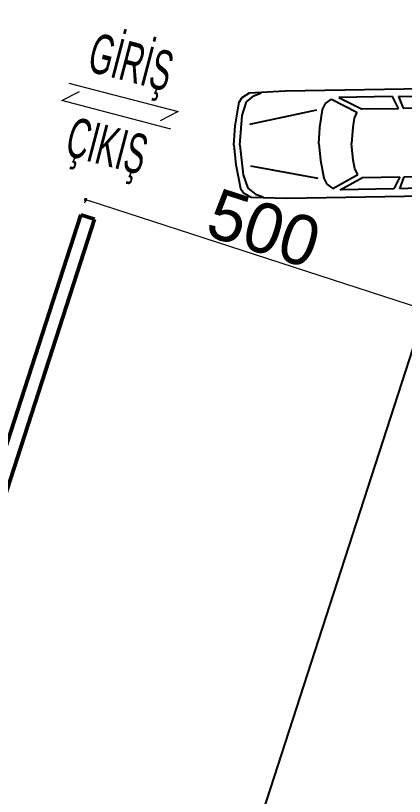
# Model space of a CAD drawing. Header units: centimetres. Extents: x 63871 to 181827, y -95930 to 42199.
# Drawn here: x 148377 to 148921, y 32196 to 33289 of the extents above; entities that cross this region are included whole.
import ezdxf

# ---------------------------------------------------------------- set-up
doc = ezdxf.new("R2010")
doc.units = ezdxf.units.CM
for name, color, linetype, lineweight in [('A-AREA-IDEN', 7, 'Continuous', 9), ('OLUK', 222, 'Continuous', 15), ('PARSEL SINIRI', 12, 'Continuous', 50), ('ÇEKME MESAFESİ', 5, 'Continuous', 25)]:
    doc.layers.add(name, color=color, linetype=linetype, lineweight=lineweight)
doc.layers.add('Dıış Ölçü', color=140, linetype='Continuous')
doc.layers.add('furn', color=7, linetype='Continuous')
doc.styles.add('Arial', font='Arial.ttf', dxfattribs={"height": 250})
doc.styles.add('RomanS', font='')
doc.styles.get('RomanS').set_extended_font_data('Stylus BT')
doc.dimstyles.new('BÖYÜK', dxfattribs={"dimtxt": 70, "dimasz": 5, "dimexe": 5, "dimexo": 5, "dimgap": 2, "dimtad": 3, "dimdec": 0, "dimzin": 0, "dimdsep": 46, "dimtxsty": 'RomanS', "dimblk": 'DOT', "dimcen": 5, "dimadec": 0, "dimazin": 0, "dimtfac": 1, "dimtdec": 0, "dimtix": 1, "dimtofl": 0, "dimtmove": 1, "dimatfit": 0, "dimldrblk": 'DOT', "dimfxl": 10, "dimfxlon": 1, "dimtolj": 1, "dimtzin": 0, "dimarcsym": 0})

# ---------------------------------------------------------------- blocks, each defined once
blk = doc.blocks.new('02PCAR03')
at = {"color": 0, "linetype": 'ByBlock'}
for p, q in [((-197, 33), (-201, 30)), ((-185, 35), (-197, 33)), ((-193, 32), (-196, 30)), ((-185, 35), (-193, 32)), ((-170, 36), (-185, 35)), ((-35, 36), (-170, 36)), ((-11, 35), (-35, 36)), ((-14, 33), (-19, 35)), ((-9, 29), (-14, 33)), ((-6, 32), (-11, 35)), ((-4, 29), (-6, 32)), ((-203, 27), (-204, 0)), ((-201, 30), (-203, 27)), ((-198, 27), (-199, 0)), ((-196, 30), (-198, 27)), ((-159, 27), (-165, 25)), ((-153, 27), (-159, 27)), ((-149, 25), (-153, 27)), ((-145, 29), (-144, 30)), ((-138, 24), (-145, 29)), ((-144, 30), (-111, 31)), ((-111, 31), (-114, 23)), ((-111, 23), (-107, 31)), ((-107, 31), (-71, 31)), ((-71, 31), (-86, 23)), ((-66, 30), (-83, 21)), ((-62, 27), (-66, 30)), ((-60, 23), (-62, 27)), ((-6, 20), (-9, 29)), ((-1, 13), (-4, 29)), ((-168, 22), (-171, 8)), ((-165, 25), (-168, 22)), ((-150, 20), (-149, 22)), ((-148, 24), (-149, 25)), ((-149, 22), (-148, 23)), ((-148, 23), (-148, 24)), ((-133, 23), (-138, 24)), ((-114, 23), (-133, 23)), ((-86, 23), (-111, 23)), ((-83, 21), (-81, 17)), ((-58, 11), (-60, 23)), ((-11, 14), (-56, 23)), ((-151, 11), (-150, 20)), ((-81, 17), (-80, 11)), ((-4, 0), (-6, 20)), ((-151, 0), (-151, 11)), ((-80, 11), (-79, 0)), ((-57, 0), (-58, 11)), ((0, 0), (-1, 13)), ((-171, 8), (-171, 0)), ((-203, -27), (-204, 0)), ((-198, -27), (-199, 0)), ((-171, -8), (-171, 0)), ((-151, 0), (-151, -11)), ((-80, -11), (-79, 0)), ((-57, 0), (-58, -11)), ((-4, 0), (-6, -20)), ((0, 0), (-1, -13)), ((-168, -22), (-171, -8)), ((-151, -11), (-150, -20)), ((-81, -17), (-80, -11)), ((-58, -11), (-60, -23)), ((-11, -14), (-56, -23)), ((-1, -13), (-4, -29)), ((-150, -20), (-149, -22)), ((-83, -21), (-81, -17)), ((-6, -20), (-9, -29)), ((-165, -25), (-168, -22)), ((-159, -27), (-165, -25)), ((-149, -25), (-153, -27)), ((-149, -22), (-148, -23)), ((-148, -24), (-149, -25)), ((-148, -23), (-148, -24)), ((-138, -24), (-145, -29)), ((-133, -23), (-138, -24)), ((-114, -23), (-133, -23)), ((-111, -31), (-114, -23)), ((-86, -23), (-111, -23)), ((-111, -23), (-107, -31)), ((-71, -31), (-86, -23)), ((-66, -30), (-83, -21)), ((-60, -23), (-62, -27)), ((-201, -30), (-203, -27)), ((-197, -33), (-201, -30)), ((-196, -30), (-198, -27)), ((-193, -32), (-196, -30)), ((-153, -27), (-159, -27)), ((-145, -29), (-144, -30)), ((-144, -30), (-111, -31)), ((-107, -31), (-71, -31)), ((-62, -27), (-66, -30)), ((-9, -29), (-14, -33)), ((-4, -29), (-6, -32)), ((-185, -35), (-197, -33)), ((-185, -35), (-193, -32)), ((-170, -36), (-185, -35)), ((-35, -36), (-170, -36)), ((-11, -35), (-35, -36)), ((-14, -33), (-19, -35)), ((-6, -32), (-11, -35))]:
    blk.add_line(p, q, dxfattribs=at)
blk = doc.blocks.new('_Dot')
at = {"color": 0, "linetype": 'ByBlock', "lineweight": -2}
blk.add_line((-0.5, 0), (-1, 0), dxfattribs=at)
at = {"color": 0, "linetype": 'ByBlock', "const_width": 0.5}
blk.add_lwpolyline([(-0.25, 0, 1), (0.25, 0, 1)], format="xyb", close=True, dxfattribs=at)
blk = doc.blocks.new('*D121')
at = {"layer": 'Defpoints', "color": 0, "transparency": 16777216}
for p in [(-7953.9, 16849), (-7953.9, 16849), (-7478.2, 16694.9)]:
    blk.add_point(p, dxfattribs=at)
at = {"layer": 'Dıış Ölçü', "color": 0, "lineweight": -2, "transparency": 16777216}
for p, q in [((-7953.9, 16849), (-7955.4, 16844.2)), ((-7483, 16696.4), (-7949.1, 16847.4)), ((-7478.2, 16694.9), (-7479.8, 16690.1))]:
    blk.add_line(p, q, dxfattribs=at)
at = {"layer": 'Dıış Ölçü', "color": 0, "lineweight": -2, "transparency": 16777216, "xscale": 5, "yscale": 5, "zscale": 5}
for p, rotation in [((-7953.9, 16849), 162.0499403171176), ((-7478.2, 16694.9), 342.0499403171177)]:
    blk.add_blockref('_Dot', p, dxfattribs=dict(at, rotation=rotation))
at = {"layer": 'Dıış Ölçü', "color": 0, "transparency": 16777216, "insert": (-7704.1, 16808.8), "char_height": 70, "attachment_point": 5, "rotation": 342.0499, "style": 'RomanS'}
blk.add_mtext('\\A1;500', dxfattribs=at)
blk = doc.blocks.new('yerleşim planı')
at = {"layer": 'A-AREA-IDEN'}
for p, q in [((-7977.4, 17012.3), (-7824.5, 16972.5)), ((-7987.5, 16987.8), (-7962.4, 17000.8)), ((-7834.6, 16947.9), (-7987.5, 16987.8)), ((-7824.5, 16972.5), (-7849.6, 16959.5))]:
    blk.add_line(p, q, dxfattribs=at)
at = {"layer": 'PARSEL SINIRI'}
for p, q in [((-7941.7, 16821.8), (-8079.3, 16397)), ((-7960.7, 16827.9), (-7941.7, 16821.8))]:
    blk.add_line(p, q, dxfattribs=at)
blk.add_lwpolyline([(-7960.7, 16827.9), (-8098.3, 16403.1), (-8388, 15508.6)], dxfattribs=at)
at = {"layer": 'ÇEKME MESAFESİ'}
blk.add_lwpolyline([(-40.8, 5105.4), (273.3, 12259), (441.1, 16103.9), (540.6, 18375.8), (609, 19935.4), (690.2, 21784.8), (634.2, 21857.2), (-544.7, 22109.6), (-620.1, 22142.8), (-3351.2, 23343.1), (-5431, 23015.7), (-6402.4, 20015.9), (-7155.9, 17689.8), (-7622.6, 16249.1), (-8469.2, 13634.5), (-9179.7, 11507.4), (-10271.3, 8561.4)], dxfattribs=at)
at = {"layer": 'furn', "linetype": 'Continuous', "xscale": 2.086125961570064, "yscale": 2.086125961570064, "zscale": 2.086125961570064, "rotation": 180.9296038315417}
blk.add_blockref('02PCAR03', (-7746.3, 16925.2), dxfattribs=at)
at = {"layer": 'A-AREA-IDEN', "style": 'Arial', "width": 0.55}
for s, p in [('GİRİŞ', (-7953.8, 17029.8)), ('ÇIKIŞ', (-7985.1, 16911.9))]:
    blk.add_text(s, height=55.8, rotation=345.377, dxfattribs=at).set_placement(p)
at = {"layer": 'Dıış Ölçü'}
dim = blk.add_aligned_dim(p1=(-7478.2, 16694.9), p2=(-7953.9, 16849), distance=0, dimstyle='BÖYÜK', dxfattribs=at)
dim.commit()
dim.dimension.update_dxf_attribs({"geometry": '*D121', "text_midpoint": (-7704.1, 16808.8)})

msp = doc.modelspace()

# ---------------------------------------------------------------- block references
at = {"layer": 'OLUK'}
msp.add_blockref('yerleşim planı', (156428.8, 16182.6), dxfattribs=at)

doc.saveas('drawing.dxf')
